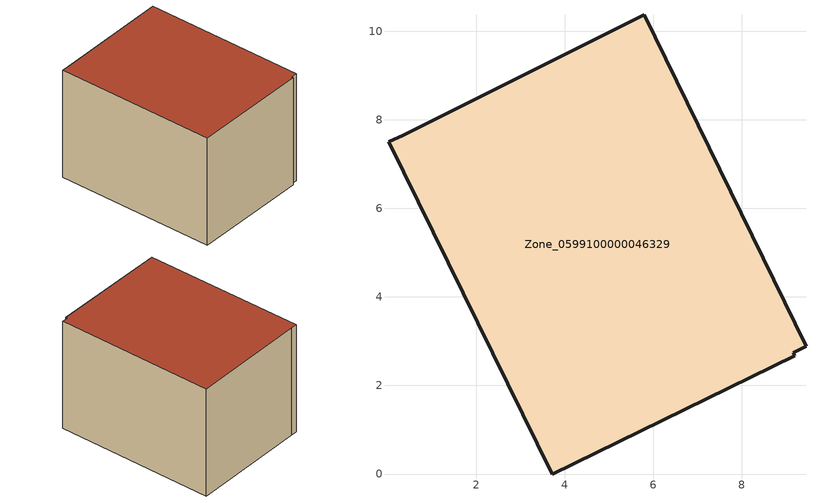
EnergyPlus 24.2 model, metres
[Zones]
Zone_0599100000046329
 floor ground (C_G): 0.35,7.65 5.79,10.37 9.45,2.88 9.15,2.74 9.19,2.67 3.71,0 0.02,7.5 z0
 wall outside (C_F): 9.45,2.88 5.79,10.37 0.35,7.65 0.02,7.5 3.71,0 9.19,2.67 9.15,2.74 9.45,2.88 z0:5.86
 roof outside (C_R): 5.79,10.37 0.35,7.65 0.02,7.5 3.71,0 9.19,2.67 9.15,2.74 9.45,2.88 z5.86
[BUILDING]
Pand.0599100000046329: North Axis=0; Terrain=City; Loads Convergence Tolerance Value=0.04; Temperature Convergence Tolerance Value=0.4; Solar Distribution=FullExterior; Maximum Number of Warmup Days=25; Minimum Number of Warmup Days=1
[Site:Location]
Rotterdam.The.Hague.AP_ZH_NLD Design_Conditions: Latitude=51.96; Longitude=4.45; Time Zone=1; Elevation=-4.5
[SITE:GROUNDTEMPERATURE:BUILDINGSURFACE]
18, 18, 18, 18, 18, 18, 18, 18, 18, 18, 18, 18
[MATERIAL] Thermal Absorptance=0.9; Solar Absorptance=0.7; Visible Absorptance=0.7
Name | Roughness | Thickness | Conductivity | Density | Specific Heat
G.TC.1946-1964 | MediumSmooth | 0.15 | 1 | 540 | 1210
F.TC.1946-1964 | Rough | 0.3 | 0.857143 | 1920 | 840
R.TC.1946-1964 | MediumRough | 0.2 | 0.235294 | 1500 | 1000
[CONSTRUCTION]
C_G: G.TC.1946-1964
C_F: F.TC.1946-1964
C_R: R.TC.1946-1964
[ZONE]
Zone_0599100000046329: Type=1; Multiplier=1; Ceiling Height=Autocalculate; Volume=Autocalculate; Floor Area=autocalculate; Part of Total Floor Area=Yes
[ZONEINFILTRATION:DESIGNFLOWRATE]
Infil_Zone_0599100000046329: Zone or ZoneList or Space or SpaceList=Zone_0599100000046329; Schedule=AlwaysOn; Design Flow Rate Calculation Method=Flow/Area; Flow Rate per Floor Area=0.003; Constant Term Coefficient=1; Temperature Term Coefficient=0; Velocity Term Coefficient=0; Velocity Squared Term Coefficient=0
[HVACTEMPLATE:ZONE:IDEALLOADSAIRSYSTEM]
Zone_0599100000046329: Maximum Heating Supply Air Temperature=50; Minimum Cooling Supply Air Temperature=13; Maximum Heating Supply Air Humidity Ratio=0.0156; Minimum Cooling Supply Air Humidity Ratio=0.0077; Heating Limit=NoLimit; Cooling Limit=NoLimit; Dehumidification Control Type=ConstantSensibleHeatRatio; Cooling Sensible Heat Ratio=0.7; Dehumidification Setpoint=60; Humidification Control Type=None; Humidification Setpoint=30; Outdoor Air Method=None; Outdoor Air Flow Rate per Person=0.00944; Outdoor Air Flow Rate per Zone Floor Area=0; Outdoor Air Flow Rate per Zone=0; Demand Controlled Ventilation Type=None; Outdoor Air Economizer Type=NoEconomizer; Heat Recovery Type=None; Sensible Heat Recovery Effectiveness=0.7; Latent Heat Recovery Effectiveness=0.65
[ZONECONTROL:THERMOSTAT]
ThermostatControl_Zone_0599100000046329: Zone or ZoneList=Zone_0599100000046329; Control Type Schedule=DualSetpointControlType; Control 1=Thermostat_Zone_0599100000046329; Temperature Difference Between Cutout And Setpoint=0
[THERMOSTATSETPOINT:DUALSETPOINT]
Thermostat_Zone_0599100000046329: Heating Setpoint Temperature Schedule=HeatingSetpoint_Zone_0599100000046329; Cooling Setpoint Temperature Schedule=CoolingSetpoint_Zone_0599100000046329
[SCHEDULE:COMPACT]
HeatingSetpoint_Zone_0599100000046329: Through: 12/31, For: AllDays, Until: 24:00, 21
CoolingSetpoint_Zone_0599100000046329: Through: 12/31, For: AllDays, Until: 24:00, 24
DualSetpointControlType: Through: 12/31, For: AllDays, Until: 24:00, 4
AlwaysOn: Through: 12/31, For: AllDays, Until: 24:00, 1
